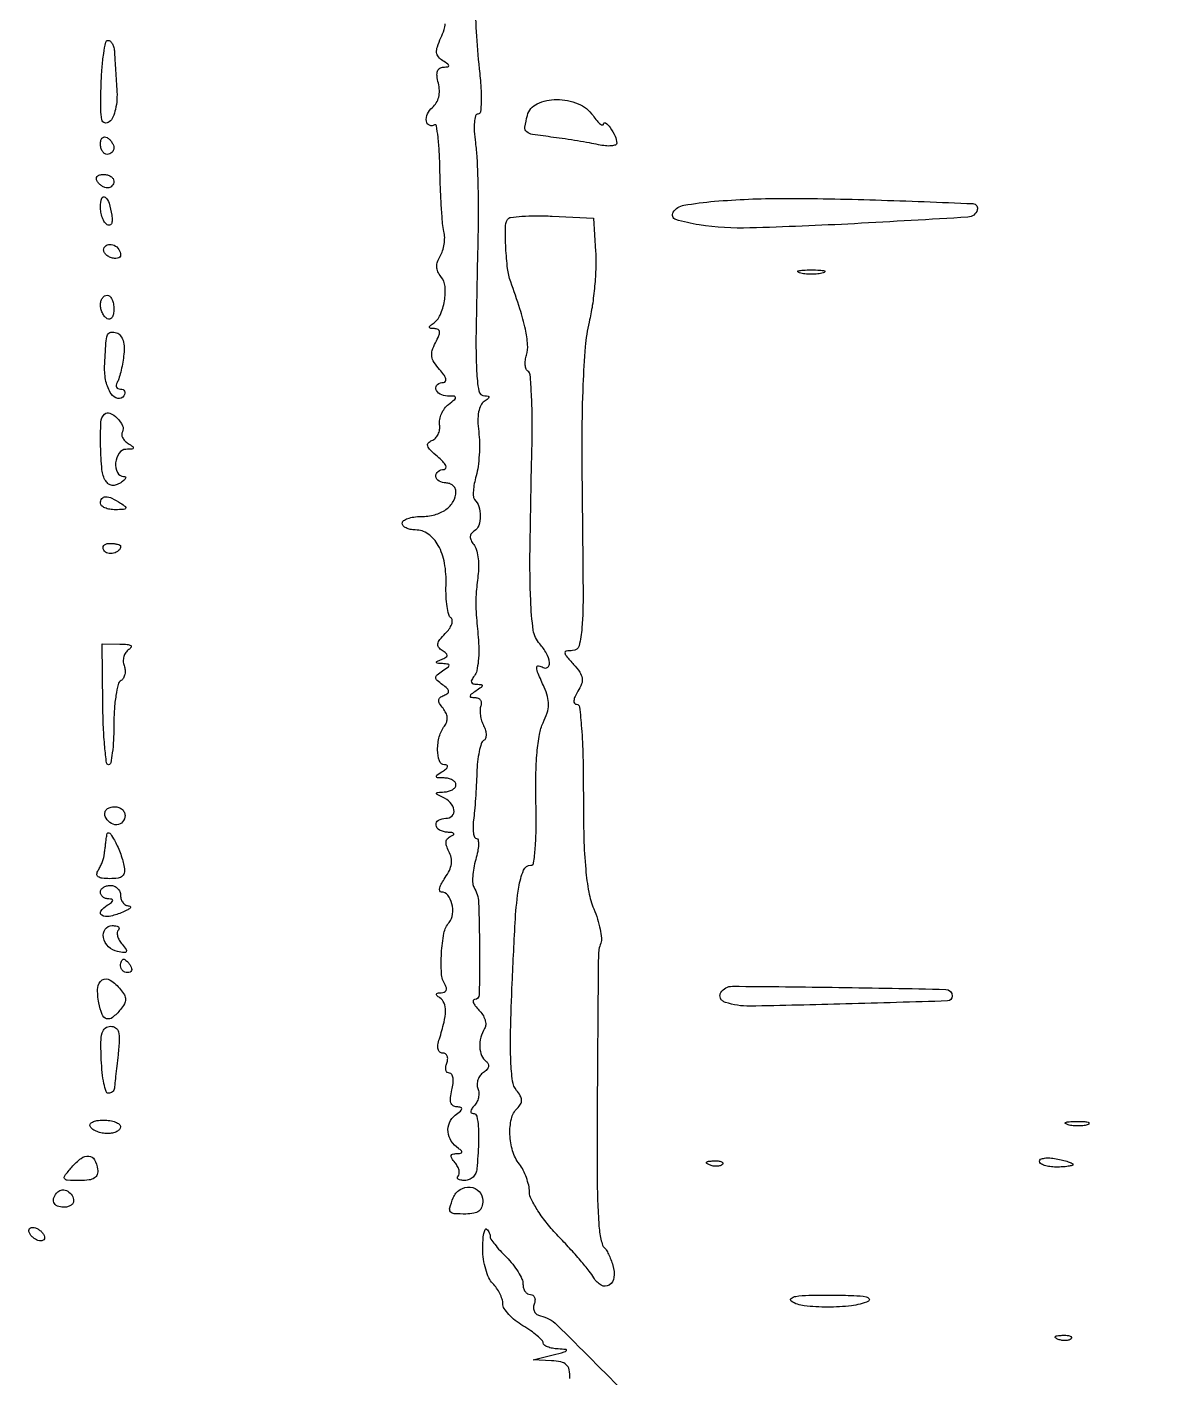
# Model space of a CAD drawing. Extents: x 0 to 1897, y 0 to 3427.
# Drawn here: x 883.1 to 1053.2, y 1359.6 to 1561 of the extents above; entities that cross this region are included whole.
import ezdxf

# ---------------------------------------------------------------- set-up
doc = ezdxf.new("R2010")
doc.units = 0
doc.header["$MEASUREMENT"] = 0

msp = doc.modelspace()

# ---------------------------------------------------------------- linework, layer by layer
for points in [[(729.820306, 1724.049897, 0.000003), (761.496135, 1724.260695, 0.197708)], [(949.934048, 1565.440482, 0.018407), (950.018367, 1560.292425, 0.014617), (950.476206, 1554.75, -0.010707), (950.730718, 1551.937216, -0.02466), (950.772157, 1549.814053, -0.026625), (950.648281, 1548.325562, -0.374842), (950.275032, 1548, 0.335891), (949.928009, 1547.737229, 0.047178), (949.756295, 1546.795229, 0.036876), (949.739577, 1545.436535, 0.019219), (949.908535, 1543.75, -0.021609), (950.123507, 1541.495584, -0.006052), (950.264215, 1537.957812, -0.006093), (950.32621, 1533.948828, -0.006377), (950.288791, 1530, 0.001315), (950.003541, 1515.447664, 0.014939), (950.077793, 1509.695171, 0.036327), (950.420806, 1506.736163, 0.356503), (951.316883, 1505.984687, -0.042525), (951.804148, 1505.936811, -0.395164), (951.918797, 1505.78127, -0.205559), (951.782905, 1505.545538, -0.01924), (951.219162, 1505.156611, 0.142804), (950.705906, 1504.573378, 0.064305), (950.392431, 1503.593225, 0.049178), (950.283011, 1502.275268, 0.026995), (950.395448, 1500.658295, -0.026564), (950.509763, 1499.034521, -0.018596), (950.473041, 1497.200237, -0.018818), (950.305659, 1495.440572, -0.036724), (950.017679, 1494.061643, 0.022961), (949.74218, 1492.902706, 0.030496), (949.605526, 1491.828192, 0.031206), (949.602792, 1490.956266, 0.183556), (949.787005, 1490.546329, -0.124686), (950.413907, 1489.49408, -0.073935), (950.621214, 1488.039969, -0.077447), (950.398444, 1486.664599, -0.17734), (949.758876, 1485.850977, 0.087726), (949.316054, 1485.45582, 0.155592), (949.146028, 1485.002049, 0.127686), (949.25674, 1484.467439, 0.050502), (949.65797, 1483.826215, -0.091641), (950.029085, 1483.108588, -0.035074), (950.280184, 1482.008326, -0.033278), (950.391216, 1480.745869, -0.034897), (950.330653, 1479.5, 0.006088), (950.043999, 1476.810043, 0.02344), (949.964837, 1475.131146, 0.020075), (950.036614, 1473.333215, 0.003626), (950.328334, 1470, -0.022534), (950.418199, 1468.185576, -0.025954), (950.335974, 1466.454688, -0.026359), (950.115494, 1465.016031, -0.118033), (949.755092, 1464.25, 0.039108), (949.360199, 1463.668498, 0.203922), (949.316318, 1463.29207, 0.263194), (949.554233, 1463.061463, 0.061058), (950.127555, 1462.984687, -0.028708), (950.781186, 1462.939806, -0.415053), (950.909839, 1462.773357, -0.207367), (950.756604, 1462.516418, -0.012592), (950, 1462, 0.014834), (949.285348, 1461.507506, 0.19493), (949.119963, 1461.239384, 0.416292), (949.243977, 1461.066141, 0.037291), (949.833333, 1461.015313, -0.100869), (950.307185, 1460.913055, -0.137554), (950.64334, 1460.637311, -0.138027), (950.786404, 1460.22779, -0.101864), (950.718461, 1459.75, 0.081753), (950.608527, 1459.14976, 0.039951), (950.656766, 1458.370952, 0.038242), (950.838906, 1457.549373, 0.044988), (951.137832, 1456.810688, -0.049304), (951.413834, 1456.11139, -0.07035), (951.504805, 1455.451146, -0.089241), (951.406701, 1454.916749, -0.165911), (951.129921, 1454.580296, 0.180531), (950.780939, 1454.130644, 0.02387), (950.47152, 1452.94396, 0.025188), (950.234167, 1451.444283, 0.018665), (950.117964, 1449.769607, -0.005274), (950.039883, 1447.933547, -0.00415), (949.91782, 1445.946385, -0.004197), (949.773535, 1444.101341, -0.010329), (949.62826, 1442.75, 0.026894), (949.550145, 1441.695951, 0.044695), (949.611639, 1440.807812, 0.058476), (949.786746, 1440.187854, 0.303511), (950.067708, 1440, -0.365065), (950.314021, 1439.792506, -0.051343), (950.362805, 1439.076928, -0.039152), (950.247925, 1438.062731, -0.022065), (949.959168, 1436.857628, 0.025296), (949.66139, 1435.578472, 0.029038), (949.511156, 1434.333368, 0.030099), (949.50922, 1433.279691, 0.124445), (949.699565, 1432.677096, -0.129601), (950.366367, 1430.489065, -0.008201), (950.513023, 1423.713133, -0.004844), (950.481757, 1416.68508, -0.410079), (949.786923, 1416, 0.322166), (949.583986, 1415.854098, 0.18061), (949.594573, 1415.535693, 0.070978), (949.894052, 1415.027276, 0.027846), (950.437763, 1414.41938, -0.056836), (950.987676, 1413.727899, -0.0649), (951.338827, 1412.959562, -0.074942), (951.44804, 1412.2343, -0.140825), (951.285622, 1411.66938, 0.076292), (950.715258, 1410.347979, 0.074824), (950.562237, 1408.907311, 0.083063), (950.835151, 1407.622447, 0.138947), (951.5, 1406.75, -0.11212), (951.819794, 1406.373386, -0.180985), (951.870621, 1405.960836, -0.136416), (951.631064, 1405.529197, -0.055233), (951.104283, 1405.100925, 0.088083), (950.613895, 1404.645931, 0.07816), (950.285282, 1404.031476, 0.079462), (950.164736, 1403.355637, 0.096378), (950.276138, 1402.72278, -0.082032), (950.409562, 1402.07362, -0.062326), (950.347441, 1401.348642, -0.062303), (950.108526, 1400.661048, -0.081816), (949.721855, 1400.121855, 0.04157), (949.356651, 1399.690293, 0.120535), (949.212855, 1399.329545, 0.254597), (949.299557, 1399.098651, 0.180158), (949.56446, 1399, -0.344762), (950.096039, 1398.584021, -0.043421), (950.338568, 1397.042048, -0.028414), (950.369388, 1394.557706, -0.008349), (950.136429, 1390.75, -0.09192), (949.957868, 1390.081807, -0.089207), (949.550493, 1389.514062, -0.091232), (948.979913, 1389.13327, -0.101985), (948.333333, 1389, -0.037878), (947.737347, 1389.045215, -0.107049), (947.349535, 1389.193285, -0.244364), (947.227052, 1389.410492, -0.207794), (947.324657, 1389.657991, 0.171918), (947.492554, 1390.010146, 0.082297), (947.462194, 1390.516912, 0.066538), (947.246292, 1391.095866, 0.050768), (946.868879, 1391.657991, -0.027106), (946.372744, 1392.326408, -0.1956), (946.295449, 1392.711664, -0.29649), (946.515843, 1392.941336, -0.054651), (947.127555, 1393.015313, 0.031736), (947.695395, 1393.057756, 0.277934), (947.883547, 1393.209983, 0.30593), (947.827635, 1393.433226, 0.035711), (947.399944, 1393.765313, -0.101071), (946.308392, 1394.867592, -0.120807), (945.824099, 1396.242776, -0.12938), (946.04433, 1397.614643, -0.125617), (946.912229, 1398.718197, 0.016156), (947.666491, 1399.336609, 0.169152), (947.861043, 1399.679092, 0.398), (947.722699, 1399.892061, 0.053485), (947.141592, 1399.968197, -0.143311), (946.57958, 1400.147043, -0.176024), (946.257382, 1400.589371, -0.101299), (946.196805, 1401.353078, -0.030797), (946.410644, 1402.5, 0.034465), (946.584452, 1403.471674, 0.062882), (946.570376, 1404.27602, 0.097059), (946.383899, 1404.808923, 0.266203), (946.050437, 1405, -0.180495), (945.722543, 1405.122353, -0.148173), (945.521981, 1405.440625, -0.101873), (945.490382, 1405.925694, -0.057165), (945.638374, 1406.5, 0.069579), (945.771162, 1407.073651, 0.117623), (945.699921, 1407.559375, 0.152608), (945.43964, 1407.879482, 0.147362), (945.039601, 1408, -0.173501), (944.602107, 1408.156523, -0.164521), (944.351419, 1408.558595, -0.097298), (944.326547, 1409.223175, -0.037706), (944.539243, 1410.123645, 0.01743), (945.232826, 1412.605822, 0.056638), (945.444628, 1414.298735, 0.095963), (945.233424, 1415.459193, 0.154733), (944.608359, 1416.234687, -0.029854), (944.155386, 1416.575517, -0.289578), (944.087034, 1416.794682, -0.301736), (944.255486, 1416.943406, -0.031381), (944.809017, 1416.984687, 0.09651), (945.261002, 1417.07825, 0.178199), (945.532167, 1417.330482, 0.17027), (945.582116, 1417.707965, 0.087176), (945.402894, 1418.157121, -0.123532), (944.849323, 1419.898706, -0.031233), (944.850844, 1422.893118, -0.031095), (945.223998, 1425.859825, -0.127035), (945.991166, 1427.489356, 0.145183), (946.513187, 1428.709154, 0.091924), (946.408379, 1430.263834, 0.103373), (945.782232, 1431.538318, 0.231014), (944.836307, 1432, -0.34666), (944.604822, 1432.182415, -0.123128), (944.608882, 1432.632916, -0.06115), (944.88312, 1433.327204, -0.028179), (945.395737, 1434.154606, 0.04217), (946.023337, 1435.233843, 0.074974), (946.319439, 1436.216184, 0.085742), (946.293364, 1437.148136, 0.07322), (945.960431, 1438.073936, -0.042017), (945.602957, 1438.902271, -0.113982), (945.54175, 1439.53495, -0.158175), (945.765271, 1440.004498, -0.107622), (946.25799, 1440.340382, 0.055065), (946.643753, 1440.548098, 0.448246), (946.665714, 1440.724219, 0.181985), (946.407359, 1440.862697, 0.021733), (945.75, 1440.921053, -0.109792), (944.552401, 1441.244505, -0.247002), (944.033503, 1441.996522, -0.304486), (944.399343, 1442.71414, -0.12774), (945.5, 1443, 0.196445), (946.421819, 1443.376711, 0.242298), (946.709679, 1444.246918, 0.151679), (946.168718, 1445.346973, 0.097113), (945, 1446.179715, -0.01078), (944.201106, 1446.562697, -0.371832), (944.127448, 1446.741773, -0.30205), (944.297618, 1446.874491, -0.00889), (945.25, 1446.929715, 0.054897), (945.919407, 1447.030766, 0.072474), (946.485937, 1447.273104, 0.090029), (946.86682, 1447.612916, 0.16722), (947, 1448, 0.169824), (946.86614, 1448.382749, 0.09332), (946.485937, 1448.710748, 0.074289), (945.919429, 1448.935321, 0.055145), (945.25, 1449.015313, -0.011938), (944.271084, 1449.047261, -0.327416), (944.083458, 1449.201904, -0.309569), (944.169589, 1449.436556, -0.011213), (945, 1450, 0.027647), (945.550486, 1450.400536, 0.145903), (945.758009, 1450.706002, 0.377982), (945.670801, 1450.903517, 0.105226), (945.312149, 1450.984687, -0.319405), (944.536674, 1451.551545, -0.079928), (944.269348, 1453.189971, -0.066126), (944.52827, 1455.172882, -0.096724), (945.299364, 1456.75, 0.084436), (945.62426, 1457.375401, 0.098541), (945.700427, 1458.039422, 0.091071), (945.51586, 1458.722543, 0.061879), (945.080707, 1459.402754, -0.034187), (944.560815, 1460.124287, -0.156826), (944.437281, 1460.618564, -0.214391), (944.640082, 1461.00007, -0.069201), (945.208262, 1461.326623, 0.058332), (945.777363, 1461.637513, 0.277818), (945.919765, 1461.963093, 0.180417), (945.713377, 1462.353171, 0.026214), (945, 1462.923869, -0.025058), (944.186597, 1463.571512, -0.215303), (944, 1463.984759, -0.223982), (944.190041, 1464.38771, -0.027135), (945, 1464.984687, 0.00875), (945.876512, 1465.582287, 0.243364), (946, 1465.82097, 0.378651), (945.855926, 1465.98394, 0.015043), (945, 1466.063635, -0.010307), (944.222838, 1466.128578, -0.324465), (944.087753, 1466.249829, -0.353625), (944.165987, 1466.404616, -0.011127), (944.863153, 1466.699998, 0.032927), (945.520708, 1467.013054, 0.253933), (945.696559, 1467.291512, 0.244602), (945.561692, 1467.598564, 0.030904), (944.950973, 1468.0303, -0.091725), (944.424953, 1468.507251, -0.211021), (944.302942, 1469.015948, -0.125787), (944.591651, 1469.644145, -0.026092), (945.411709, 1470.554567, 0.041282), (946.012439, 1471.263621, 0.067807), (946.37848, 1471.95829, 0.098192), (946.467178, 1472.53047, 0.236328), (946.264959, 1472.895317, -0.18142), (945.929703, 1473.373661, -0.02566), (945.685402, 1474.572289, -0.026503), (945.538927, 1476.081326, -0.019728), (945.5317, 1477.755027, 0.051742), (945.306303, 1481.052049, 0.084243), (944.373808, 1483.690369, 0.111057), (942.859718, 1485.385533, 0.156395), (940.943296, 1486, -0.049486), (940.199647, 1486.073781, -0.069479), (939.570843, 1486.29375, -0.089648), (939.147623, 1486.618209, -0.186599), (939, 1487, -0.244321), (939.1994, 1487.383711, -0.067418), (939.8225, 1487.70625, -0.051875), (940.727502, 1487.927113, -0.033941), (941.8, 1488, 0.064983), (943.847653, 1488.267253, 0.089957), (945.520477, 1489.052738, 0.107168), (946.6097, 1490.248399, 0.132092), (947, 1491.7, 0.114633), (946.884796, 1492.195888, 0.100377), (946.559375, 1492.618125, 0.09364), (946.072801, 1492.901492, 0.085362), (945.5, 1493, -0.136405), (944.493841, 1493.279693, -0.230503), (944.02743, 1493.998731, -0.269402), (944.333988, 1494.715861, -0.154694), (945.25, 1495.033269, 0.314976), (945.505839, 1495.222517, 0.203343), (945.476128, 1495.604697, 0.072574), (945.039409, 1496.211673, 0.026718), (944.26448, 1496.931837, -0.018828), (943.191531, 1497.897875, -0.117542), (942.797952, 1498.517187, -0.27704), (942.893959, 1498.971157, -0.114358), (943.435074, 1499.336712, 0.109973), (943.952085, 1499.6795, 0.078944), (944.349727, 1500.250021, 0.073904), (944.570658, 1500.955238, 0.075729), (944.57424, 1501.688144, -0.083519), (944.590198, 1502.471468, -0.056668), (944.854637, 1503.325613, -0.055573), (945.312892, 1504.117718, -0.07098), (945.903646, 1504.718197, 0.008866), (946.8509, 1505.468004, 0.256886), (946.961987, 1505.74565, 0.358365), (946.776713, 1505.921843, 0.013474), (945.75, 1505.968197, -0.118384), (944.629855, 1506.258805, -0.201773), (944.029076, 1506.997067, -0.3095), (944.256751, 1507.694797, -0.165251), (945.154988, 1508, 0.265264), (945.450521, 1508.168656, 0.209829), (945.495332, 1508.540377, 0.082451), (945.195192, 1509.1489, 0.028212), (944.575283, 1509.916813, -0.039085), (943.752289, 1510.982865, -0.106797), (943.41289, 1511.86704, -0.113902), (943.479552, 1512.777379, -0.047905), (943.95548, 1513.916813, 0.020201), (944.466565, 1514.972142, 0.123517), (944.565118, 1515.564683, 0.270213), (944.338459, 1515.889818, 0.105961), (943.785184, 1516.015313, -0.033992), (943.25237, 1516.057961, -0.299916), (943.084954, 1516.207962, -0.284062), (943.152432, 1516.429155, -0.031787), (943.587716, 1516.765313, 0.139598), (944.659082, 1518.038986, 0.063881), (945.294704, 1520.135666, 0.064264), (945.377938, 1522.3017, 0.151846), (944.768313, 1523.779165, -0.06489), (944.308711, 1524.507176, -0.099716), (944.1359, 1525.229749, -0.094693), (944.25299, 1525.989837, -0.05376), (944.658466, 1526.831201, 0.061892), (945.021255, 1527.616278, 0.039411), (945.251437, 1528.59729, 0.039182), (945.326013, 1529.611994, 0.057393), (945.219281, 1530.5, -0.036401), (945.026452, 1531.683522, -0.005869), (944.846635, 1534.014179, -0.006457), (944.702301, 1536.768794, -0.005632), (944.62098, 1539.654651, 0.009037), (944.525972, 1542.369489, 0.016369), (944.335523, 1544.583965, 0.012212), (944.093696, 1546.264111, 0.532473), (943.819098, 1546.388339, -0.243138), (943.043483, 1546.328727, -0.268556), (942.594589, 1546.924454, -0.137905), (942.766666, 1548.039905, -0.113213), (943.501344, 1549.001116, 0.084664), (944.081296, 1549.677013, 0.075437), (944.433159, 1550.533903, 0.068618), (944.535183, 1551.530434, 0.052775), (944.381926, 1552.614422, -0.033712), (944.187403, 1553.692552, -0.104768), (944.259041, 1554.423699, -0.175487), (944.584951, 1554.848976, -0.140465), (945.141592, 1555.015313, 0.024179), (945.810657, 1555.055251, 0.409258), (945.937924, 1555.210744, 0.220561), (945.80023, 1555.448362, 0.01183), (945.056856, 1555.943699, -0.079299), (944.393148, 1556.528621, -0.152905), (944.128598, 1557.178323, -0.103007), (944.23494, 1558.045195, -0.025048), (944.769146, 1559.392676, 0.026412), (945.242216, 1560.595504, 0.073856), (945.399099, 1561.485609, 0.117365)], [(964, 1359.5, 0.048738), (963.874276, 1360.786744, 0.155006), (963.463169, 1361.535068, 0.141924), (962.669405, 1361.947208, 0.038505), (961.25, 1362.118315), (958.5, 1362.23663), (961.5, 1363, 0.004006), (963.146104, 1363.432933, 0.151324), (963.466679, 1363.636409, 0.60596), (963.402198, 1363.795664, 0.010992), (962.25, 1363.881685, -0.032956), (961.388225, 1363.984219, -0.049348), (960.660938, 1364.19566, -0.062327), (960.157349, 1364.474732, -0.239494), (960, 1364.784392, 0.195403), (959.836262, 1365.18737, 0.023293), (959.11875, 1365.858937, 0.025002), (958.149055, 1366.604961, 0.018053), (957, 1367.340929, -0.03454), (955.851905, 1368.130802, -0.039859), (954.88125, 1369.037505, -0.043819), (954.204142, 1369.924154, -0.142098), (954, 1370.627965, 0.077383), (953.892832, 1371.316272, 0.038207), (953.559375, 1372.138482, 0.036745), (953.074053, 1372.957141, 0.044232), (952.5, 1373.642857, -0.088759), (951.92362, 1374.470448, -0.036262), (951.440625, 1375.758333, -0.034433), (951.110669, 1377.251621, -0.037174), (951, 1378.738095, -0.015277), (951.040954, 1380.078138, -0.032562), (951.171354, 1381.105878, -0.056212), (951.360088, 1381.708282, -0.52707), (951.583333, 1381.75, -0.047402), (951.802044, 1381.485363, -0.041852), (951.977509, 1381.173343, -0.044134), (952.087471, 1380.862891, -0.090216), (952.106061, 1380.606061, 0.184367), (952.193371, 1380.273774, 0.012603), (952.790956, 1379.482434, 0.016677), (953.578089, 1378.557997, 0.011675), (954.522727, 1377.568182, -0.028297), (955.47083, 1376.506233, -0.030077), (956.272301, 1375.364631, -0.031526), (956.835562, 1374.305922, -0.106881), (957, 1373.545455, 0.069921), (957.083004, 1372.9548, 0.085795), (957.325178, 1372.453977, 0.100111), (957.684852, 1372.11913, 0.138401), (958.106989, 1372, -0.150282), (958.483208, 1371.884309, -0.152513), (958.726778, 1371.577778, -0.116137), (958.791177, 1371.11241, -0.068275), (958.662415, 1370.56265, 0.098167), (958.562824, 1369.984903, 0.117264), (958.703712, 1369.452013, 0.118152), (959.068163, 1369.04242, 0.100718), (959.600192, 1368.81265, -0.144504), (962.054802, 1367.490935, -0.00267), (972.55186, 1356.974873, -0.001711)]]:
    msp.add_lwpolyline(points, format="xyb")
for points in [[(896.093266, 1557.25, 0.001971), (896.145884, 1556.330895, 0.00057), (896.234364, 1554.911745, 0.000573), (896.337744, 1553.31247, 0.000611), (896.442631, 1551.747429, -0.031147), (896.452059, 1550.140352, -0.042604), (896.247964, 1548.708281, -0.049727), (895.860906, 1547.563699, -0.113637), (895.311339, 1546.843425, -0.238754), (894.652372, 1546.693304, -0.285008), (894.215849, 1547.142796, -0.054887), (894.049913, 1548.705239, -0.005912), (894.107008, 1552.345997, -0.012052), (894.238776, 1554.897006, -0.019763), (894.48744, 1557.045387, -0.014596), (894.799176, 1558.720986, -0.35308), (895.145033, 1559, -0.189028), (895.478835, 1558.869128, -0.081917), (895.77625, 1558.485938, -0.064373), (895.994555, 1557.919731, -0.046579)], [(967.443296, 1547.777494, 0.019629), (968.043557, 1546.988326, 0.052422), (968.547216, 1546.493522, 0.161198), (968.859314, 1546.378843, 0.419126), (969.015313, 1546.527494, -0.611938), (969.327862, 1546.681082, -0.081609), (969.998421, 1545.984527, -0.039804), (970.743082, 1544.695816, -0.106888), (970.984687, 1543.670545, -0.320113), (970.795467, 1543.394645, -0.066545), (970.187689, 1543.260558, -0.047419), (969.303229, 1543.269864, -0.02726), (968.25, 1543.439612, 0.008958), (966.919456, 1543.704324, 0.003954), (965.152167, 1544.008716, 0.003912), (963.273264, 1544.30198, 0.00525), (961.565888, 1544.536512, -0.006418), (958.41726, 1544.97652, -0.136572), (957.565857, 1545.359951, -0.260934), (957.30208, 1546.048802, -0.027755), (957.656295, 1547.79367, -0.224941), (959.116224, 1549.532969, -0.10833), (962.026486, 1550.165956, -0.096119), (965.231092, 1549.538665, -0.144705)], [(896, 1542.940983, -0.105429), (895.923444, 1542.581949, -0.099231), (895.70625, 1542.276414, -0.096318), (895.381732, 1542.071618, -0.092995), (895, 1542, -0.153634), (894.618621, 1542.120018, -0.097988), (894.29375, 1542.457961, -0.080552), (894.074545, 1542.962904, -0.062283), (894, 1543.559017, -0.066118), (894.073267, 1544.110654, -0.138808), (894.29375, 1544.478525, -0.191142), (894.620352, 1544.607943, -0.139169), (895, 1544.5, -0.06081), (895.382515, 1544.193797, -0.051032), (895.70625, 1543.7871, -0.053229), (895.926698, 1543.346558, -0.089642)], [(896, 1538, -0.092995), (895.928382, 1537.618268, -0.096318), (895.723586, 1537.29375, -0.099231), (895.418051, 1537.076556, -0.105429), (895.059017, 1537, -0.089642), (894.653442, 1537.073302, -0.053229), (894.2129, 1537.29375, -0.051032), (893.806203, 1537.617485, -0.06081), (893.5, 1538, -0.139169), (893.392057, 1538.379648, -0.191142), (893.521475, 1538.70625, -0.138808), (893.889346, 1538.926733, -0.066118), (894.440983, 1539, -0.062283), (895.037096, 1538.925455, -0.080552), (895.542039, 1538.70625, -0.097988), (895.879982, 1538.381379, -0.153634)], [(895.695453, 1532.913349, -0.039011), (895.751746, 1532.148425, -0.113107), (895.631639, 1531.634953, -0.236298), (895.364579, 1531.431225, -0.187442), (895.003017, 1531.498136, -0.11798), (894.618017, 1531.885492, -0.04881), (894.294636, 1532.555061, -0.044686), (894.074229, 1533.373457, -0.043468), (894, 1534.225684, -0.078214), (894.191697, 1535.443646, -0.519747), (894.683412, 1535.595716, -0.156276), (895.289662, 1534.713442, -0.035154)], [(1024.737575, 1533.703834, -0.306721), (1023.348415, 1532.634486, -0.001827), (1006.421301, 1531.665783, -0.006273), (990.829295, 1531.02669, -0.044346), (983.26768, 1531.482568, -0.038566), (979.78433, 1532.28328, -0.498218), (979.398885, 1533.361529, -0.207643), (981.004224, 1534.413764, -0.02163), (985.577849, 1535, -0.020948), (995.69504, 1535.428618, -0.008385), (1009.558503, 1535.202372, -0.002136), (1024.076827, 1534.659734, -0.498161)], [(967.833641, 1527.5, -0.025691), (967.8689, 1525.18944, -0.013934), (967.687191, 1522.353125, -0.013849), (967.340874, 1519.469822, -0.021251), (966.866568, 1517, 0.037384), (966.281195, 1513.313986, 0.011237), (965.938779, 1507.641231, 0.008828), (965.784841, 1500.006429, 0.003726), (965.835596, 1489.75, -0.001641), (965.955022, 1476.654615, -0.017965), (965.79671, 1471.394697, -0.047972), (965.363895, 1468.74451, -0.340582), (964.397682, 1468, 0.033869), (963.461691, 1467.936524, 0.396408), (963.251277, 1467.676621, 0.158662), (963.44368, 1467.207153, 0.007978), (964.550624, 1465.944061, -0.031771), (965.472807, 1464.784937, -0.112542), (965.826974, 1463.90938, -0.130767), (965.740177, 1463.042708, -0.049634), (965.197138, 1461.944061, 0.030056), (964.763151, 1461.146152, 0.083364), (964.592296, 1460.532902, 0.180073), (964.688262, 1460.158561, 0.245648), (964.991526, 1460, -0.38277), (965.439554, 1459.598139, -0.008323), (965.731154, 1456.433633, -0.013167), (965.936628, 1452.235831, -0.005644), (966, 1446.622124, 0.006114), (966.080409, 1440.04615, 0.016642), (966.349064, 1435.398034, 0.023266), (966.820615, 1431.991188, 0.052979), (967.562194, 1429.505391, -0.02301), (968.121241, 1427.972767, -0.026183), (968.509923, 1426.459413, -0.026701), (968.701031, 1425.156667, -0.115174), (968.594787, 1424.386414, 0.089536), (968.23864, 1422.512468, 0.000571), (968.101086, 1405.476073, 0.00211), (968.058781, 1389.874064, 0.015898), (968.30444, 1382.5, 0.017866), (968.424355, 1381.314674, 0.022775), (968.623275, 1380.234375, 0.021589), (968.864468, 1379.365608, 0.144588), (969.115219, 1379, -0.090297), (969.395221, 1378.673076, -0.019314), (969.748133, 1378.010659, -0.019591), (970.102132, 1377.199977, -0.017558), (970.405896, 1376.334157, -0.105368), (970.57045, 1374.557331, -0.222731), (969.856758, 1373.408587, -0.280622), (968.680138, 1373.373985, -0.132903), (967.561862, 1374.484749, 0.037583), (966.893815, 1375.461985, 0.007731), (965.563485, 1377.073094, 0.008092), (963.954942, 1378.90017, 0.007535), (962.25, 1380.718858, -0.022403), (960.620813, 1382.563703, -0.025607), (959.239095, 1384.469152, -0.025994), (958.247406, 1386.184339, -0.114935), (957.968197, 1387.308816, 0.052787), (957.850036, 1388.28885, 0.030694), (957.514453, 1389.426547, 0.03039), (957.03284, 1390.537788, 0.044488), (956.468197, 1391.44113, -0.08853), (955.459536, 1393.422101, -0.064347), (955.050362, 1395.866663, -0.067659), (955.277374, 1398.1808, -0.13901), (956.157618, 1399.757618, 0.066502), (956.645361, 1400.395776, 0.141014), (956.791704, 1400.994823, 0.121067), (956.604532, 1401.641978, 0.042581), (956.048652, 1402.441378, -0.140845), (955.444316, 1403.82097, -0.022995), (955.187915, 1406.759163, -0.016498), (955.151781, 1411.237103, -0.004336), (955.392729, 1418.406389, -0.003721), (955.869987, 1427.999492, -0.025113), (956.379824, 1432.729845, -0.056164), (957.076263, 1435.248319, -0.30627), (958.188309, 1436, 0.375471), (958.591123, 1436.352132, 0.013335), (958.82974, 1438.56544, 0.017641), (958.963365, 1441.503574, 0.008649), (958.93666, 1445.25, -0.010397), (958.921603, 1449.394873, -0.018135), (959.105075, 1452.825731, -0.021281), (959.463339, 1455.518988, -0.067183), (960.015855, 1457.25, 0.034015), (960.599286, 1458.731645, 0.070069), (960.806218, 1459.957627, 0.073355), (960.662703, 1461.156468, 0.040506), (960.160515, 1462.547053, -0.008191), (959.265373, 1464.600165, -0.085321), (959.06125, 1465.493932, -0.470358), (959.328038, 1465.740382, -0.105402), (960, 1465.5, 0.307495), (960.6837, 1465.52946, 0.274601), (960.961067, 1466.194552, 0.089915), (960.494673, 1467.600844, 0.059064), (959.504283, 1468.995267, -0.150503), (958.541108, 1471.058278, -0.024833), (958.148701, 1475.486529, -0.013372), (958.057723, 1483.077025, -0.001857), (958.348577, 1498.821514, 0.007612), (958.376371, 1502.814484, 0.011776), (958.266662, 1506.261672, 0.006175), (958.072469, 1509.12503, 0.238672), (957.748119, 1509.655671, -0.167214), (957.474123, 1509.990466, -0.065826), (957.340557, 1510.579353, -0.055408), (957.35455, 1511.310797, -0.044404), (957.525467, 1512.08024, 0.098151), (957.699339, 1513.630971, 0.032036), (957.358091, 1515.918766, 0.024028), (956.548365, 1518.96058, 0.009892), (955.173808, 1523, -0.057378), (954.707971, 1524.961713, -0.017106), (954.4484, 1528.033341, -0.013179), (954.376051, 1531.080387, -0.13271), (954.707751, 1532.295456, -0.231529), (955.161957, 1532.596545, -0.013767), (956.847544, 1532.770457, -0.018431), (958.941809, 1532.850964, -0.012368), (961.337111, 1532.795456), (967.5, 1532.5)], [(897, 1526.972368, -0.197116), (896.877696, 1526.674188, -0.143728), (896.561062, 1526.4984, -0.094863), (896.078079, 1526.482868, -0.052397), (895.505744, 1526.63617, -0.065363), (894.976296, 1526.923314, -0.09613), (894.61591, 1527.308894, -0.122565), (894.478565, 1527.728896, -0.157716), (894.574842, 1528.121097, -0.209036), (895.198673, 1528.552555, -0.160177), (896.030444, 1528.448285, -0.13568), (896.737413, 1527.838067, -0.148325)], [(1001.75, 1524.310674, -0.039571), (1000.952734, 1524.168469, -0.024357), (1000, 1524.122029, -0.024357), (999.047266, 1524.168469, -0.039571), (998.25, 1524.310674, -0.161593), (997.99086, 1524.478988, -0.542911), (998.042188, 1524.633659, -0.052887), (998.748017, 1524.740287, -0.011065), (1000, 1524.767997, -0.011065), (1001.251983, 1524.740287, -0.052887), (1001.957812, 1524.633659, -0.542911), (1002.00914, 1524.478988, -0.161593)], [(896, 1518.940983, -0.047867), (895.928459, 1518.195401, -0.104212), (895.70625, 1517.66835, -0.181468), (895.378123, 1517.441401, -0.202618), (895, 1517.5, -0.08825), (894.617164, 1517.842344, -0.053305), (894.29375, 1518.359775, -0.051278), (894.074167, 1518.961978, -0.061875), (894, 1519.559017, -0.067639), (894.074854, 1520.109818, -0.08433), (894.29375, 1520.576711, -0.09965), (894.61866, 1520.888931, -0.142666), (895, 1521, -0.195654), (895.381985, 1520.844577, -0.086673), (895.70625, 1520.395164, -0.066561), (895.926392, 1519.729059, -0.0466)], [(897.462185, 1511.901199, -0.014406), (897.275012, 1510.700949, -0.015099), (897.02139, 1509.53228, -0.014908), (896.742577, 1508.539216, -0.062593), (896.485528, 1507.976583, 0.091425), (896.34043, 1507.60385, 0.170049), (896.387685, 1507.286871, 0.175472), (896.620141, 1507.075246, 0.098092), (897, 1507, -0.099908), (897.378994, 1506.923507, -0.176779), (897.609871, 1506.709175, -0.168562), (897.654693, 1506.387905, -0.089792), (897.506153, 1506.009956, -0.316606), (896.598626, 1505.621996, -0.197417), (895.602983, 1506.301817, -0.091626), (894.827449, 1508.140501, -0.064767), (894.632126, 1510.37863, -0.004832), (894.813797, 1513.871223, -0.070223), (895.061207, 1515.08024, -0.277304), (895.557665, 1515.488083, -0.128986), (896.41764, 1515.393231, -0.137725), (896.993949, 1514.964021, -0.091827), (897.371826, 1514.227053, -0.068266), (897.532126, 1513.196637, -0.03599)], [(897.266924, 1500.638197, 0.157569), (897.173011, 1500.242485, 0.094876), (897.302268, 1499.773138, 0.07752), (897.633805, 1499.301449, 0.059772), (898.121885, 1498.903509, -0.016529), (898.813853, 1498.432476, -0.330173), (898.88557, 1498.202486, -0.300252), (898.684685, 1498.049175, -0.01486), (897.812149, 1498.015313, 0.248695), (896.771546, 1497.451452, 0.125723), (896.265037, 1496.003889, 0.136961), (896.534183, 1494.571788, 0.281618), (897.462804, 1493.984687, -0.166684), (897.716835, 1493.893369, -0.344514), (897.762452, 1493.700127, -0.114533), (897.528414, 1493.398457, -0.029761), (897.026393, 1493.037474, -0.058625), (896.338337, 1492.707831, -0.11243), (895.732828, 1492.64356, -0.129779), (895.217159, 1492.847308, -0.092797), (894.791706, 1493.302786, -0.119565), (894.227029, 1494.960746, -0.017926), (894.0343, 1498.499036, -0.015009), (894.075088, 1502.061805, -0.188158), (894.606556, 1503.273222, -0.311813), (895.403616, 1503.418988, -0.089481), (896.494764, 1502.669084, -0.083026), (897.306203, 1501.543248, -0.256521)], [(897, 1490, -0.023197), (897.728886, 1489.479509, -0.409657), (897.762149, 1489.218347, -0.220444), (897.444209, 1489.050422, -0.011293), (896.25, 1489.015313, -0.042523), (895.388595, 1489.082804, -0.062416), (894.660938, 1489.298248, -0.082215), (894.167975, 1489.618823, -0.210568), (894, 1490, -0.163584), (894.224247, 1490.667076, -0.234725), (894.772965, 1490.939692, -0.112355), (895.698623, 1490.729028, -0.031558)], [(897, 1483.559017, -0.211827), (896.716404, 1482.919648, -0.127879), (895.969093, 1482.529206, -0.122608), (895.101938, 1482.54388, -0.191362), (894.510081, 1482.983688, -0.136093), (894.397824, 1483.36964, -0.190788), (894.524436, 1483.701458, -0.140899), (894.890269, 1483.925389, -0.067432), (895.440983, 1484, -0.026751), (896.038367, 1483.968016, -0.042195), (896.542039, 1483.870461, -0.051652), (896.89701, 1483.729146, -0.279105)], [(898.21613, 1468.154738, 0.101686), (897.771264, 1467.725012, 0.080528), (897.486248, 1467.118536, 0.07772), (897.401031, 1466.431964, 0.083887), (897.534304, 1465.771201, -0.069732), (897.684353, 1465.122086, -0.073652), (897.645721, 1464.469241, -0.081483), (897.4307, 1463.912805, -0.122067), (897.068174, 1463.542134, 0.195606), (896.650357, 1462.970155, 0.021035), (896.313776, 1461.330726, 0.023366), (896.077849, 1459.264717, 0.016746), (896, 1456.940983, -0.012273), (895.944084, 1454.66327, -0.020223), (895.771898, 1452.745164, -0.015254), (895.530413, 1451.253274, -0.359321), (895.223482, 1451, -0.378409), (894.910124, 1451.276789, -0.00701), (894.649292, 1453.64375, -0.013407), (894.44872, 1456.54921, -0.008091), (894.35922, 1460), (894.271475, 1469), (896.885738, 1468.984687, -0.01765), (898.001828, 1468.93873, -0.120913), (898.520476, 1468.76852, -0.42581), (898.576348, 1468.503685, -0.102403)], [(897.666667, 1443.425296, -0.177922), (897.312345, 1442.461094, -0.208572), (896.443761, 1442.035901, -0.17589), (895.418436, 1442.357836, -0.138866), (894.716858, 1443.295472, -0.126753), (894.658209, 1443.806601, -0.144134), (894.860529, 1444.254575, -0.121217), (895.310123, 1444.574886, -0.075792), (895.943203, 1444.720768, -0.08191), (896.60142, 1444.662517, -0.098528), (897.160399, 1444.393776, -0.109382), (897.533215, 1443.958564, -0.123226)], [(897.504054, 1435.978947, -0.063004), (897.567148, 1435.000778, -0.191926), (897.288386, 1434.409681, -0.152607), (896.623489, 1434.090132, -0.036298), (895.383565, 1434, -0.028154), (894.262469, 1434.063177, -0.129755), (893.661531, 1434.296711, -0.261579), (893.479693, 1434.692803, -0.120086), (893.664552, 1435.25, 0.024652), (893.97329, 1435.801853, 0.01943), (894.253713, 1436.426563, 0.019825), (894.468966, 1437.028503, 0.045105), (894.571255, 1437.5, 0.00024), (894.631589, 1437.988029, 0.0001), (894.712587, 1438.646875, 0.000099), (894.799051, 1439.352503, 0.000128), (894.878094, 1440, -0.032611), (895.013639, 1440.718658, -0.404898), (895.229201, 1440.850742, -0.195693), (895.527604, 1440.643862, -0.012719), (896.091881, 1439.728947, -0.025999), (896.514622, 1438.90738, -0.015772), (896.93202, 1437.896825, -0.015786), (897.283785, 1436.865086, -0.026697)], [(897, 1431.5, 0.081167), (897.094409, 1430.922261, 0.087852), (897.367188, 1430.422005, 0.095222), (897.773061, 1430.075635, 0.117011), (898.25, 1429.936614, -0.248228), (898.45923, 1429.811965, -0.362005), (898.429227, 1429.610406, -0.068964), (897.950778, 1429.289602, -0.01811), (897.104816, 1428.915131, -0.044264), (895.321603, 1428.379026, -0.17676), (894.210939, 1428.542724, -0.458672), (894.076232, 1429.16115, -0.090563), (895.02896, 1430.03906, 0.020154), (895.650344, 1430.468031, 0.175945), (895.830501, 1430.744243, 0.409422), (895.721193, 1430.923501, 0.058507), (895.25, 1430.984687, -0.07833), (894.772489, 1431.065963, -0.089546), (894.367188, 1431.289252, -0.099425), (894.096112, 1431.617406, -0.123684), (894, 1432, -0.148195), (894.115568, 1432.381354, -0.098894), (894.440625, 1432.70625, -0.082425), (894.926543, 1432.925306, -0.064853), (895.5, 1433, -0.099038), (896.072457, 1432.885486, -0.097945), (896.559375, 1432.559375, -0.097945), (896.885486, 1432.072457, -0.099038)], [(896.675343, 1426.342009, 0.183564), (896.51359, 1425.982038, 0.078728), (896.565925, 1425.449207, 0.062888), (896.812547, 1424.832906, 0.04665), (897.226844, 1424.22667, -0.018549), (897.833381, 1423.438064, -0.299772), (897.844886, 1423.118969, -0.294199), (897.555036, 1422.978207, -0.018103), (896.562644, 1423.134661, -0.149724), (895.198394, 1423.862, -0.145464), (894.456541, 1425.236747, -0.208535), (894.711228, 1426.460242, -0.24323), (895.755151, 1427, -0.040193), (896.317043, 1426.954758, -0.115528), (896.676457, 1426.806715, -0.251479), (896.78318, 1426.589836, -0.189716)], [(898.5, 1421, -0.082592), (898.656512, 1420.6179, -0.161196), (898.6254, 1420.29375, -0.182303), (898.413961, 1420.078288, -0.108972), (898.059017, 1420, -0.093332), (897.654762, 1420.076123, -0.09642), (897.311086, 1420.29375, -0.099167), (897.081062, 1420.618444, -0.105053), (897, 1421, -0.042167), (897.032345, 1421.382849, -0.061769), (897.129539, 1421.70625, -0.081139), (897.272352, 1421.92554, -0.210953), (897.440983, 1422, -0.151918), (897.65171, 1421.934461, -0.038439), (897.933975, 1421.70625, -0.035638), (898.231006, 1421.382774, -0.029505)], [(897, 1417.5, -0.045289), (897.569081, 1416.672106, -0.128626), (897.744889, 1416, -0.128626), (897.569081, 1415.327894, -0.045289), (897, 1414.5, -0.046854), (895.795994, 1413.298318, -0.250953), (894.917323, 1413.121079, -0.234639), (894.24058, 1413.756157, -0.041856), (893.759742, 1415.476498, -0.058396), (893.594702, 1417.757662, -0.246872), (894.263581, 1418.903189, -0.294868), (895.463056, 1418.884891, -0.07246)], [(1021.001725, 1416.5, -0.404162), (1020.297323, 1415.774033, -0.001078), (1005.127749, 1415.316698, -0.002935), (990.824439, 1415.000336, -0.083767), (987.186618, 1415.553484, -0.087796), (986.733682, 1415.796931, -0.11785), (986.446101, 1416.161528, -0.129384), (986.369953, 1416.589974, -0.118584), (986.510034, 1417.016236, -0.261616), (988.222099, 1417.963716, -0.002166), (1004.075979, 1417.795123, -0.001879), (1020.029575, 1417.496388, -0.40827)], [(896.627816, 1407.75, 0.000141), (896.44074, 1406.067551, 0.000184), (896.270582, 1404.528125, 0.000136), (896.128768, 1403.237563, 0.001711), (896.077015, 1402.75, -0.104507), (895.985119, 1402.463697, -0.089308), (895.78137, 1402.220313, -0.08619), (895.49819, 1402.056776, -0.088166), (895.178711, 1402, -0.330107), (894.845065, 1402.247218, -0.022137), (894.531658, 1403.46875, -0.024926), (894.275993, 1405.083347, -0.015402), (894.129277, 1407, -0.012244), (894.074265, 1409.605373, -0.066209), (894.265158, 1411.004508, -0.154541), (894.730267, 1411.723036, -0.174144), (895.501366, 1412, -0.150181), (896.261794, 1411.766326, -0.180792), (896.691704, 1411.160054, -0.078681), (896.812987, 1409.975724, -0.014009)], [(897, 1397, -0.186414), (896.852535, 1396.618213, -0.089706), (896.429836, 1396.29375, -0.069539), (895.801778, 1396.073784, -0.049547), (895.059017, 1396, -0.046881), (894.270704, 1396.074077, -0.046318), (893.50665, 1396.29375, -0.050262), (892.876024, 1396.616444, -0.111412), (892.5, 1397, -0.253782), (892.478234, 1397.384801, -0.1651), (892.794783, 1397.712684, -0.083483), (893.479336, 1397.931329, -0.035659), (894.440983, 1398, -0.037227), (895.420991, 1397.926934, -0.055981), (896.248289, 1397.70625, -0.073461), (896.813779, 1397.383082, -0.230178)], [(1041.269032, 1397.344063, -0.06278), (1040.671085, 1397.185595, -0.030339), (1039.880008, 1397.127736, -0.029507), (1039.036634, 1397.167106, -0.037336), (1038.269032, 1397.307009, -0.087174), (1037.883358, 1397.48334, -0.597527), (1037.900903, 1397.643467, -0.080377), (1038.431793, 1397.764444, -0.012823), (1039.5, 1397.805051, -0.014395), (1040.580113, 1397.787295, -0.052471), (1041.257153, 1397.684921, -0.333666), (1041.386009, 1397.52287, -0.31318)], [(893.574143, 1390.695791, -0.107091), (893.520322, 1389.901325, -0.182232), (893.126952, 1389.374659, -0.112911), (892.312234, 1389.082881, -0.029767), (890.921304, 1389, -0.009162), (889.056162, 1389.03418, -0.255751), (888.652278, 1389.274863, -0.307213), (888.679872, 1389.708761, -0.012117), (889.738192, 1391.007199, -0.052834), (891.109013, 1392.302627, -0.185216), (892.254644, 1392.638615, -0.250651), (893.100649, 1392.09374, -0.090672)], [(986.729167, 1391.395833, -0.126455), (986.402231, 1391.202593, -0.060344), (985.916927, 1391.123424, -0.05415), (985.359369, 1391.160852, -0.051402), (984.8125, 1391.316886, -0.054073), (984.395823, 1391.538436, -0.470617), (984.37858, 1391.720685, -0.168741), (984.670344, 1391.862007, -0.018894), (985.416667, 1391.921053, -0.028489), (986.112848, 1391.910055, -0.077125), (986.592839, 1391.799335, -0.208169), (986.77538, 1391.614691, -0.296942)], [(1039, 1391.383423, -0.347462), (1038.880837, 1391.232649, -0.020244), (1038.265625, 1391.11263, -0.023639), (1037.458419, 1391.027631, -0.014412), (1036.5, 1391, -0.032714), (1035.542347, 1391.062724, -0.050289), (1034.734375, 1391.253015, -0.064968), (1034.176307, 1391.530586, -0.249889), (1034, 1391.861328, -0.285831), (1034.183445, 1392.156008, -0.076393), (1034.734375, 1392.329256, -0.053628), (1035.541823, 1392.365641, -0.031701), (1036.5, 1392.244751, -0.013875), (1037.4582, 1392.033865, -0.021857), (1038.265625, 1391.7946, -0.017542), (1038.885601, 1391.556361, -0.300822)], [(951, 1386, -0.07578), (950.857434, 1385.064742, -0.149477), (950.4375, 1384.45, -0.124434), (949.682766, 1384.106468, -0.044917), (948.5, 1384, -0.014714), (946.735234, 1384.051946, -0.215174), (946.196933, 1384.334067, -0.243506), (946.089734, 1384.902314, -0.01879), (946.606989, 1386.418213, -0.162514), (947.611766, 1387.639058, -0.165198), (949.141179, 1388.001237, -0.18271), (950.465881, 1387.350933, -0.19051)], [(890, 1385.940983, -0.156819), (889.8846, 1385.582093, -0.097386), (889.559375, 1385.276414, -0.079459), (889.073598, 1385.070066, -0.06085), (888.5, 1385, -0.103624), (887.575357, 1385.193711, -0.202875), (887.067517, 1385.730754, -0.1934), (887.086489, 1386.491235, -0.094876), (887.63948, 1387.306147, -0.191124), (888.316568, 1387.598585, -0.139481), (889.119339, 1387.396031, -0.123736), (889.764316, 1386.769921, -0.139398)], [(885.5, 1381, -0.076764), (885.661825, 1380.617617, -0.154201), (885.642737, 1380.29375, -0.186277), (885.449529, 1380.079239, -0.117858), (885.118034, 1380, -0.085235), (884.689814, 1380.073533, -0.053414), (884.230237, 1380.29375, -0.051777), (883.810561, 1380.617474, -0.064269), (883.5, 1381, -0.076764), (883.338175, 1381.382383, -0.154201), (883.357263, 1381.70625, -0.186277), (883.550471, 1381.920761, -0.117858), (883.881966, 1382, -0.085235), (884.310186, 1381.926467, -0.053414), (884.769763, 1381.70625, -0.051777), (885.189439, 1381.382526, -0.064269)], [(1008.5, 1371, -0.072339), (1005.973857, 1370.324119, -0.02926), (1002.405003, 1370.115093, -0.027671), (998.946481, 1370.306645, -0.116289), (997, 1371, -0.502391), (996.973102, 1371.407298, -0.139491), (997.664403, 1371.72303, -0.03259), (999.615516, 1371.891398, -0.007063), (1003, 1371.914402, -0.006528), (1006.325974, 1371.846595, -0.032839), (1008.176177, 1371.662649, -0.223886), (1008.618223, 1371.356806, -0.449566)], [(1038.729167, 1365.395833, -0.126455), (1038.402231, 1365.202593, -0.060344), (1037.916927, 1365.123424, -0.05415), (1037.359369, 1365.160852, -0.051402), (1036.8125, 1365.316886, -0.054073), (1036.395823, 1365.538436, -0.470617), (1036.37858, 1365.720685, -0.168741), (1036.670344, 1365.862007, -0.018894), (1037.416667, 1365.921053, -0.028489), (1038.112848, 1365.910055, -0.077125), (1038.592839, 1365.799335, -0.208169), (1038.77538, 1365.614691, -0.296942)]]:
    msp.add_lwpolyline(points, format="xyb", close=True)

doc.saveas('drawing.dxf')
